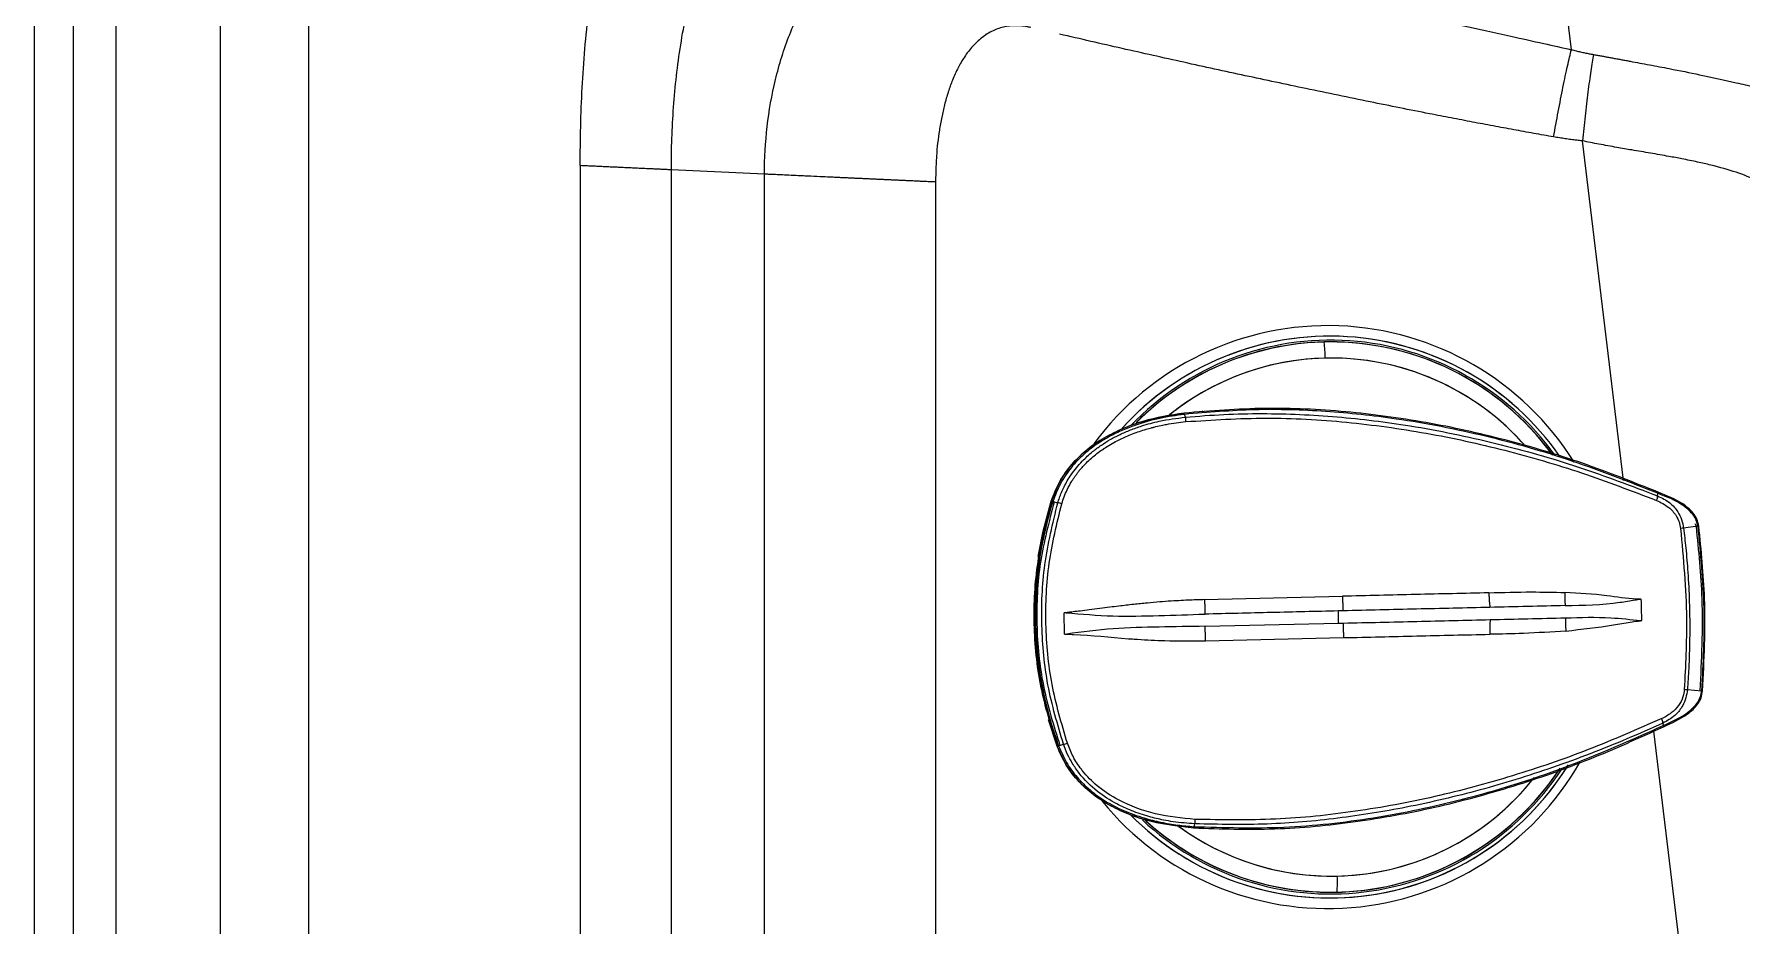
# Model space of a CAD drawing. Extents: x 525 to 613, y 487 to 635.
# Drawn here: x 525.39 to 533.45, y 535.09 to 539.3 of the extents above; entities that cross this region are included whole.
import ezdxf

# ---------------------------------------------------------------- set-up
doc = ezdxf.new("R2010")
doc.units = 0
doc.header["$MEASUREMENT"] = 0
doc.layers.add('1', color=4, linetype='Continuous')
doc.layers.add('STD TEST', color=3, linetype='Continuous')

# ---------------------------------------------------------------- blocks, each defined once
blk = doc.blocks.new('2023 VANGUARD')
at = {"layer": '1', "linetype": 'Continuous', "lineweight": 25}
blk.add_line((-43.5708, -3), (-43.5708, -84.1416), dxfattribs=at)
at = {"layer": '1', "color": 3, "linetype": 'Continuous', "lineweight": 25}
for p, q in [((-43.3872, -3.4171), (-43.3872, -83.7245)), ((-43.1843, -83.4478), (-43.1843, -3.6938)), ((-42.6928, -4.327), (-42.6928, -82.8146)), ((-42.2749, -82.3058), (-42.2749, -4.8358)), ((-36.3166, -53.4648), (-36.3657, -53.058)), ((-36.0711, -55.4967), (-36.2647, -53.895)), ((-40.9939, -54.0118), (-40.9939, -82.0708)), ((-40.5639, -82.0708), (-40.5639, -54.0316)), ((-40.1244, -54.0519), (-40.5639, -54.0316)), ((-40.1244, -65.902), (-40.1244, -54.0519)), ((-39.3168, -54.0892), (-39.3168, -66.0315)), ((-37.4834, -54.8439), (-37.4834, -54.8437)), ((-38.1454, -55.1793), (-38.1446, -55.1792)), ((-38.1425, -55.1862), (-38.1429, -55.1852)), ((-38.1378, -55.1984), (-38.1425, -55.1862)), ((-38.0582, -55.1707), (-38.059, -55.1708)), ((-38.7709, -55.5944), (-38.7701, -55.5944)), ((-38.7709, -55.5944), (-38.7709, -55.5944)), ((-38.7634, -55.5962), (-38.7402, -55.6023)), ((-35.9097, -55.5699), (-35.9088, -55.5587)), ((-35.9088, -55.5587), (-35.9087, -55.5578)), ((-35.7204, -55.7134), (-35.7873, -55.7221)), ((-35.727, -55.7143), (-35.733, -55.7014)), ((-38.0476, -56.0594), (-37.397, -56.0434)), ((-38.7082, -56.2217), (-38.7106, -56.1217)), ((-38.0456, -56.1849), (-37.4153, -56.1705)), ((-38.043, -56.2531), (-37.3924, -56.2387)), ((-35.7695, -56.484), (-35.7023, -56.4893)), ((-38.7438, -56.751), (-38.7843, -56.6271)), ((-35.8847, -56.6417), (-35.8833, -56.6527)), ((-35.2593, -62.2131), (-35.9282, -56.6793)), ((-35.8833, -56.6527), (-35.8831, -56.6535)), ((-38.7438, -56.751), (-38.7431, -56.751)), ((-38.7438, -56.751), (-38.7438, -56.751)), ((-38.7364, -56.7489), (-38.7136, -56.7418)), ((-38.1669, -57.13), (-38.166, -57.1301)), ((-38.138, -57.1304), (-38.0989, -57.1364)), ((-38.0971, -57.1294), (-38.0975, -57.1304)), ((-38.0971, -57.1294), (-38.0929, -57.1172)), ((-38.0997, -57.1363), (-38.0989, -57.1364)), ((-37.4227, -57.4395), (-37.4227, -57.4393))]:
    blk.add_line(p, q, dxfattribs=at)
at = {"layer": '1', "color": 3, "linetype": 'Continuous', "lineweight": 25, "flags": 128}
blk.add_lwpolyline([(-38.8323, -55.8565), (-38.8093, -55.7365), (-38.7709, -55.5944)], dxfattribs=at)
at = {"layer": '1', "color": 3, "linetype": 'Continuous', "lineweight": 25}
for centre, radius, start, end in [((-37.4664, -56.1388), 1.3721, 32.06895, 143.61042), ((-37.4567, -56.1388), 1.3226, 34.7974, 138.12921), ((-37.4567, -56.1388), 1.3226, 34.80435, 137.95268), ((-37.453, -56.1388), 1.3036, 35.75536, 136.31059), ((-37.453, -56.1389), 1.2955, 35.94203, 135.06384), ((-37.4529, -56.139), 1.2957, 91.34986, 135.06617), ((-37.453, -56.1389), 1.2953, 35.95111, 135.04723), ((-37.4528, -56.139), 1.2955, 91.34985, 135.04539), ((-37.4533, -56.1393), 1.296, 36.21573, 91.32957), ((-37.4533, -56.1393), 1.2958, 36.24839, 91.32958), ((-38.1057, -54.9216), 0.6271, 0.15308, 7.11806), ((-37.4498, -56.139), 1.2195, 91.3487, 129.04518), ((-37.4499, -56.1388), 1.2192, 40.99153, 128.63384), ((-37.4502, -56.1392), 1.2197, 41.04741, 91.33269), ((-37.9512, -55.1992), 0.1866, 179.75038, 186.29883), ((-37.0636, -56.1331), 1.7865, 162.48999, 200.18732), ((-37.0615, -56.1331), 1.7845, 162.48999, 200.18732), ((-38.7901, -55.8385), 0.2414, 73.51699, 78.06496), ((-35.9602, -55.5693), 0.0505, 334.51235, 359.31572), ((-35.7622, -56.0723), 0.3511, 94.09662, 96.43993), ((-35.7621, -56.1517), 0.3324, 266.25672, 268.73171), ((-35.935, -56.6447), 0.0504, 3.4036, 28.19113), ((-38.7711, -56.5181), 0.231, 284.41618, 289.16617), ((-37.4664, -56.1444), 1.3722, 219.08969, 330.25529), ((-37.4567, -56.1443), 1.3226, 224.48896, 328.15343), ((-37.4567, -56.1443), 1.3226, 224.67829, 328.33487), ((-37.453, -56.1443), 1.3036, 227.04467, 326.77674), ((-37.453, -56.1443), 1.2953, 227.40886, 326.75005), ((-37.453, -56.1443), 1.2955, 227.7173, 326.54014), ((-37.4534, -56.1437), 1.296, 271.35637, 326.71893), ((-37.4534, -56.1437), 1.2962, 271.35636, 326.69161), ((-37.4499, -56.1443), 1.2193, 233.88953, 321.59054), ((-37.4503, -56.1438), 1.2199, 271.3541, 321.83124), ((-37.4529, -56.1443), 1.2955, 227.80338, 271.33576), ((-37.4529, -56.1443), 1.2953, 227.82189, 271.33576), ((-37.4499, -56.1444), 1.2192, 233.84345, 271.3385), ((-37.9073, -57.1077), 0.1858, 176.36953, 182.92811), ((-38.0441, -57.3909), 0.6233, 355.53975, 2.53511)]:
    blk.add_arc(centre, radius, start, end, dxfattribs=at)
for points, knots in [([(-40.9939, -54.0118), (-40.9939, -53.8893), (-40.9882, -53.6444), (-40.9578, -53.2781), (-40.9109, -52.9753), (-40.8565, -52.7364), (-40.8056, -52.5598), (-40.7422, -52.3873), (-40.6632, -52.2212), (-40.5814, -52.0914), (-40.5044, -51.9959), (-40.4405, -51.9299), (-40.3699, -51.8709), (-40.2927, -51.8209), (-40.2094, -51.7816), (-40.1216, -51.7539), (-40.031, -51.738), (-39.9391, -51.7337), (-39.8473, -51.7404), (-39.787, -51.7513), (-39.7571, -51.7579)], [0, 0, 0, 0, 0.125, 0.25, 0.375, 0.4375, 0.5, 0.5625, 0.625, 0.6875, 0.71875, 0.75, 0.78125, 0.8125, 0.84375, 0.875, 0.90625, 0.9375, 0.96875, 1, 1, 1, 1]), ([(-40.5639, -54.0316), (-40.5639, -53.933), (-40.5571, -53.7358), (-40.5241, -53.4416), (-40.4746, -53.1998), (-40.4187, -53.0106), (-40.3673, -52.8718), (-40.305, -52.7375), (-40.2297, -52.6099), (-40.1393, -52.4925), (-40.0313, -52.3906), (-39.9051, -52.3118), (-39.7638, -52.2646), (-39.6153, -52.2528), (-39.5172, -52.2662), (-39.4691, -52.277)], [0, 0, 0, 0, 0.125, 0.25, 0.375, 0.4375, 0.5, 0.5625, 0.625, 0.6875, 0.75, 0.8125, 0.875, 0.9375, 1, 1, 1, 1]), ([(-40.1244, -54.0519), (-40.1244, -53.9769), (-40.116, -53.8267), (-40.0772, -53.6049), (-40.0106, -53.3908), (-39.929, -53.2234), (-39.8458, -53.1009), (-39.7736, -53.0166), (-39.6912, -52.9422), (-39.5984, -52.8811), (-39.4962, -52.8366), (-39.4051, -52.816), (-39.3306, -52.8102), (-39.2745, -52.8109), (-39.2186, -52.8167), (-39.1817, -52.8236), (-39.1635, -52.8278)], [0, 0, 0, 0, 0.125, 0.25, 0.375, 0.5, 0.5625, 0.625, 0.6875, 0.75, 0.8125, 0.875, 0.90625, 0.9375, 0.96875, 1, 1, 1, 1]), ([(-38.6157, -52.9528), (-38.5786, -52.9612), (-38.504, -52.9782), (-38.3915, -53.0038), (-38.2776, -53.0296), (-38.1623, -53.0556), (-37.9876, -53.0949), (-37.7544, -53.1471), (-37.4761, -53.209), (-37.1877, -53.2727), (-36.9386, -53.3275), (-36.7356, -53.3721), (-36.5884, -53.4045), (-36.4552, -53.4339), (-36.3601, -53.4551), (-36.3166, -53.4648)], [0, 0, 0, 0, 0.048329, 0.097245, 0.146744, 0.19682, 0.247467, 0.37456, 0.500755, 0.610334, 0.750716, 0.825756, 0.875465, 0.943082, 1, 1, 1, 1]), ([(-34.6952, -53.4457), (-34.699, -53.4445), (-34.7068, -53.442), (-34.7189, -53.4381), (-34.7315, -53.4342), (-34.7447, -53.4301), (-34.7585, -53.426), (-34.7728, -53.4217), (-34.7876, -53.4173), (-34.8031, -53.4129), (-34.8352, -53.4037), (-34.8891, -53.3889), (-34.9676, -53.3684), (-35.0552, -53.3464), (-35.1454, -53.3247), (-35.2451, -53.3016), (-35.3536, -53.277), (-35.4667, -53.2521), (-35.5829, -53.2267), (-35.6975, -53.202), (-35.8015, -53.1797), (-35.8847, -53.1619), (-35.9499, -53.148), (-36.0147, -53.1342), (-36.0753, -53.1212), (-36.1293, -53.1097), (-36.1774, -53.0994), (-36.2251, -53.0891), (-36.2724, -53.0788), (-36.3192, -53.0685), (-36.3504, -53.0614), (-36.3659, -53.0579)], [0, 0, 0, 0, 0.013361, 0.026893, 0.040593, 0.05446, 0.068492, 0.082687, 0.097042, 0.111556, 0.126225, 0.185143, 0.250831, 0.310859, 0.375366, 0.432888, 0.500153, 0.569816, 0.624521, 0.688508, 0.748377, 0.78083, 0.810366, 0.842321, 0.872675, 0.894841, 0.916639, 0.938061, 0.9591, 0.979749, 1, 1, 1, 1]), ([(-38.8681, -53.36), (-38.8715, -53.3592), (-38.8782, -53.3578), (-38.8882, -53.3559), (-38.8983, -53.3544), (-38.9084, -53.3533), (-38.9186, -53.3524), (-38.9358, -53.3515), (-38.9596, -53.3519), (-38.9996, -53.3573), (-39.0481, -53.3737), (-39.0994, -53.4066), (-39.1443, -53.4493), (-39.1812, -53.4975), (-39.2124, -53.5512), (-39.2373, -53.6065), (-39.2582, -53.6649), (-39.2749, -53.7237), (-39.2887, -53.7842), (-39.2995, -53.8444), (-39.3077, -53.9055), (-39.3126, -53.9593), (-39.3152, -54.0065), (-39.3166, -54.0473), (-39.3168, -54.0751), (-39.3168, -54.0892)], [0, 0, 0, 0, 0.010508, 0.020967, 0.031389, 0.041784, 0.052162, 0.062536, 0.094507, 0.12503, 0.18579, 0.24981, 0.310071, 0.374757, 0.434916, 0.49977, 0.560004, 0.624816, 0.686466, 0.749877, 0.812056, 0.874935, 0.915028, 0.956709, 1, 1, 1, 1]), ([(-36.4004, -53.8762), (-36.4316, -53.8707), (-36.4944, -53.8596), (-36.5895, -53.8423), (-36.6862, -53.8245), (-36.7846, -53.806), (-36.8846, -53.7868), (-37.0455, -53.7556), (-37.2739, -53.7098), (-37.5639, -53.6498), (-37.8567, -53.5875), (-38.146, -53.5244), (-38.4381, -53.4591), (-38.6335, -53.4142), (-38.7318, -53.3916)], [0, 0, 0, 0, 0.039845, 0.080418, 0.12172, 0.163751, 0.206511, 0.250002, 0.370194, 0.5, 0.622999, 0.74733, 0.872996, 1, 1, 1, 1]), ([(-36.4004, -53.8762), (-36.3936, -53.8373), (-36.3863, -53.7971), (-36.3714, -53.7179), (-36.3638, -53.679), (-36.3489, -53.606), (-36.3417, -53.5721), (-36.3283, -53.5122), (-36.3221, -53.4862), (-36.3166, -53.4648)], [0, 0, 0, 0, 0.25, 0.25, 0.5, 0.5, 0.75, 0.75, 1, 1, 1, 1]), ([(-36.3166, -53.4648), (-36.3094, -53.4666), (-36.2951, -53.4701), (-36.2739, -53.4751), (-36.2531, -53.4796), (-36.2328, -53.4838), (-36.2194, -53.4862), (-36.2128, -53.4875)], [0, 0, 0, 0, 0.210354, 0.415422, 0.615314, 0.810138, 1, 1, 1, 1]), ([(-36.2128, -53.4875), (-36.2166, -53.5094), (-36.2208, -53.5357), (-36.2296, -53.5956), (-36.2342, -53.6293), (-36.2433, -53.7013), (-36.2479, -53.7396), (-36.2567, -53.8173), (-36.2609, -53.8567), (-36.2647, -53.895)], [0, 0, 0, 0, 0.25, 0.25, 0.5, 0.5, 0.75, 0.75, 1, 1, 1, 1]), ([(-36.2128, -53.4875), (-36.2065, -53.4886), (-36.1939, -53.4909), (-36.175, -53.4943), (-36.1559, -53.4978), (-36.1367, -53.5013), (-36.1174, -53.5048), (-36.098, -53.5084), (-36.0785, -53.512), (-36.0588, -53.5156), (-36.015, -53.5237), (-35.946, -53.5366), (-35.8352, -53.5577), (-35.6944, -53.586), (-35.5628, -53.6145), (-35.4588, -53.6394), (-35.3907, -53.6565), (-35.3346, -53.6713), (-35.2923, -53.6831), (-35.2601, -53.6926), (-35.2346, -53.7006), (-35.2109, -53.7083), (-35.189, -53.7158), (-35.1688, -53.7231), (-35.1504, -53.7302), (-35.1336, -53.737), (-35.1236, -53.7414), (-35.1187, -53.7436)], [0, 0, 0, 0, 0.012279, 0.024693, 0.037242, 0.049925, 0.062743, 0.075694, 0.088779, 0.101996, 0.115346, 0.177796, 0.244782, 0.352272, 0.495653, 0.570014, 0.637023, 0.69649, 0.748241, 0.781492, 0.814282, 0.846587, 0.878382, 0.909643, 0.940348, 0.970473, 1, 1, 1, 1]), ([(-36.2647, -53.895), (-36.2737, -53.894), (-36.2917, -53.8921), (-36.3187, -53.8888), (-36.3459, -53.885), (-36.3731, -53.8809), (-36.3913, -53.8777), (-36.4004, -53.8762)], [0, 0, 0, 0, 0.197494, 0.396197, 0.596154, 0.797408, 1, 1, 1, 1]), ([(-35.305, -54.1742), (-35.3067, -54.1723), (-35.3104, -54.1684), (-35.3165, -54.1624), (-35.3234, -54.156), (-35.3312, -54.1492), (-35.34, -54.1421), (-35.3499, -54.1346), (-35.3618, -54.1262), (-35.3774, -54.116), (-35.3976, -54.104), (-35.4192, -54.0925), (-35.4629, -54.0714), (-35.5365, -54.0424), (-35.6352, -54.0144), (-35.7233, -53.9941), (-35.7894, -53.9807), (-35.8637, -53.9669), (-35.9427, -53.9532), (-36.025, -53.9392), (-36.0926, -53.9276), (-36.1443, -53.9183), (-36.1859, -53.9106), (-36.2259, -53.9029), (-36.252, -53.8976), (-36.2647, -53.895)], [0, 0, 0, 0, 0.014767, 0.030562, 0.047396, 0.065285, 0.084241, 0.104277, 0.125407, 0.152247, 0.188229, 0.22579, 0.250931, 0.375357, 0.50056, 0.559644, 0.625408, 0.678265, 0.750304, 0.820595, 0.874902, 0.908286, 0.94025, 0.970814, 1, 1, 1, 1]), ([(-40.5639, -54.0316), (-40.5665, -54.0315), (-40.5715, -54.0313), (-40.5797, -54.0309), (-40.5882, -54.0305), (-40.5973, -54.0301), (-40.6069, -54.0296), (-40.617, -54.0292), (-40.6276, -54.0287), (-40.6387, -54.0282), (-40.6504, -54.0276), (-40.6626, -54.027), (-40.6753, -54.0265), (-40.6885, -54.0258), (-40.7022, -54.0252), (-40.7165, -54.0246), (-40.7313, -54.0239), (-40.746, -54.0232), (-40.7607, -54.0225), (-40.7758, -54.0218), (-40.7921, -54.0211), (-40.8096, -54.0202), (-40.8284, -54.0194), (-40.8483, -54.0185), (-40.8696, -54.0175), (-40.8921, -54.0164), (-40.9159, -54.0154), (-40.9408, -54.0142), (-40.967, -54.013), (-40.9848, -54.0122), (-40.9939, -54.0118)], [0, 0, 0, 0, 0.028158, 0.056728, 0.085711, 0.115105, 0.144912, 0.175131, 0.205762, 0.236806, 0.268262, 0.300131, 0.332411, 0.365105, 0.39821, 0.431729, 0.465659, 0.500003, 0.530676, 0.563348, 0.598019, 0.634689, 0.673358, 0.714025, 0.756691, 0.801356, 0.848019, 0.896681, 0.947341, 1, 1, 1, 1]), ([(-39.3168, -54.0892), (-39.3237, -54.0889), (-39.3373, -54.0883), (-39.3577, -54.0873), (-39.378, -54.0864), (-39.3983, -54.0855), (-39.4186, -54.0845), (-39.4388, -54.0836), (-39.4589, -54.0827), (-39.4789, -54.0818), (-39.4989, -54.0808), (-39.5187, -54.0799), (-39.5385, -54.079), (-39.5581, -54.0781), (-39.5776, -54.0772), (-39.597, -54.0763), (-39.6162, -54.0754), (-39.6353, -54.0745), (-39.6542, -54.0737), (-39.673, -54.0728), (-39.6916, -54.072), (-39.71, -54.0711), (-39.7282, -54.0703), (-39.7463, -54.0694), (-39.7641, -54.0686), (-39.7841, -54.0677), (-39.8124, -54.0664), (-39.8542, -54.0645), (-39.9113, -54.0618), (-39.969, -54.0591), (-40.019, -54.0568), (-40.0561, -54.0551), (-40.085, -54.0538), (-40.1071, -54.0527), (-40.1191, -54.0522), (-40.1244, -54.0519)], [0, 0, 0, 0, 0.020835, 0.041671, 0.062506, 0.083342, 0.104177, 0.125013, 0.145848, 0.166684, 0.187519, 0.208354, 0.229189, 0.250024, 0.270859, 0.291694, 0.312529, 0.333364, 0.3542, 0.375035, 0.395871, 0.416706, 0.437542, 0.458377, 0.479212, 0.500047, 0.52936, 0.580797, 0.654351, 0.750011, 0.819249, 0.878868, 0.928868, 0.969245, 1, 1, 1, 1]), ([(-38.7709, -55.5944), (-38.7589, -55.5634), (-38.7351, -55.5013), (-38.6764, -55.42), (-38.6049, -55.3506), (-38.5226, -55.2943), (-38.4335, -55.2503), (-38.3089, -55.2052), (-38.2108, -55.1897), (-38.1454, -55.1793)], [0, 0, 0, 0, 0.125133, 0.250264, 0.375377, 0.500441, 0.625448, 0.750408, 1, 1, 1, 1]), ([(-38.1446, -55.1792), (-38.2098, -55.1896), (-38.3078, -55.2051), (-38.4322, -55.2501), (-38.5213, -55.2939), (-38.6037, -55.3502), (-38.6753, -55.4196), (-38.7343, -55.5011), (-38.7582, -55.5633), (-38.7701, -55.5944)], [0, 0, 0, 0, 0.249062, 0.373846, 0.498786, 0.623896, 0.749165, 0.87455, 1, 1, 1, 1]), ([(-38.1429, -55.1852), (-38.1816, -55.1907), (-38.2611, -55.2019), (-38.3609, -55.2304), (-38.4415, -55.262), (-38.5013, -55.2916), (-38.5639, -55.33), (-38.6267, -55.3796), (-38.6852, -55.4435), (-38.733, -55.5154), (-38.7531, -55.5689), (-38.7634, -55.5962)], [0, 0, 0, 0, 0.149081, 0.305958, 0.3943, 0.478842, 0.560232, 0.673648, 0.782722, 0.889308, 1, 1, 1, 1]), ([(-38.7402, -55.6023), (-38.7377, -55.5944), (-38.7326, -55.5779), (-38.7227, -55.5526), (-38.7104, -55.5258), (-38.6953, -55.498), (-38.6688, -55.4563), (-38.6299, -55.4088), (-38.5805, -55.3636), (-38.5356, -55.3304), (-38.4924, -55.3035), (-38.4463, -55.2795), (-38.3966, -55.258), (-38.335, -55.2362), (-38.249, -55.2127), (-38.1793, -55.2037), (-38.1378, -55.1984)], [0, 0, 0, 0, 0.032343, 0.067621, 0.105834, 0.146976, 0.191052, 0.298234, 0.384938, 0.451123, 0.515508, 0.582863, 0.653192, 0.726484, 0.83706, 1, 1, 1, 1]), ([(-38.2657, -55.2036), (-38.2625, -55.2027), (-38.2547, -55.2006), (-38.2467, -55.1995), (-38.2419, -55.1989)], [0, 0, 0, 0, 0.4088, 1, 1, 1, 1]), ([(-35.9075, -55.5523), (-36.0258, -55.5051), (-36.2624, -55.4108), (-36.6288, -55.3015), (-37.0021, -55.2185), (-37.381, -55.168), (-37.7634, -55.149), (-38.0175, -55.1692), (-38.1446, -55.1792)], [0, 0, 0, 0, 0.166636, 0.33328, 0.499937, 0.66661, 0.833294, 1, 1, 1, 1]), ([(-38.1432, -55.1853), (-38.1434, -55.1845), (-38.1437, -55.1828), (-38.1441, -55.1809), (-38.1444, -55.1794), (-38.1446, -55.1793), (-38.1446, -55.1792)], [0, 0, 0, 0, 0.275195, 0.613253, 0.854292, 1, 1, 1, 1]), ([(-35.9087, -55.5578), (-36.0415, -55.5053), (-36.3074, -55.4), (-36.7206, -55.283), (-37.1114, -55.2062), (-37.4756, -55.1678), (-37.8103, -55.1575), (-38.0322, -55.176), (-38.1429, -55.1852)], [0, 0, 0, 0, 0.187062, 0.3746434, 0.5618775, 0.7084297, 0.8544129, 1, 1, 1, 1]), ([(-38.1378, -55.1984), (-38.0772, -55.1935), (-37.9569, -55.184), (-37.7768, -55.1805), (-37.5987, -55.1844), (-37.4228, -55.1958), (-37.2494, -55.2139), (-36.9984, -55.2498), (-36.6739, -55.3169), (-36.2829, -55.4279), (-36.0334, -55.5229), (-35.9097, -55.5699)], [0, 0, 0, 0, 0.079708, 0.15846, 0.236335, 0.313387, 0.38965, 0.46514, 0.646211, 0.824644, 1, 1, 1, 1]), ([(-38.7216, -55.607), (-38.714, -55.5848), (-38.7012, -55.5477), (-38.6796, -55.509), (-38.6659, -55.4877), (-38.6577, -55.4757), (-38.649, -55.4639), (-38.6427, -55.4559), (-38.6387, -55.451), (-38.6361, -55.4477), (-38.6294, -55.4398), (-38.617, -55.4259), (-38.5982, -55.4068), (-38.5751, -55.3859), (-38.5497, -55.3656), (-38.5321, -55.3531), (-38.5204, -55.3453), (-38.4971, -55.33), (-38.4555, -55.3065), (-38.4038, -55.2834), (-38.3633, -55.2683), (-38.3389, -55.2602), (-38.3215, -55.2549), (-38.3106, -55.2518), (-38.3006, -55.249), (-38.2942, -55.2473), (-38.2914, -55.2466), (-38.2901, -55.2463), (-38.2896, -55.2462), (-38.2893, -55.2461), (-38.2892, -55.2461), (-38.2892, -55.2461), (-38.2892, -55.2461), (-38.2892, -55.2461), (-38.2892, -55.2461), (-38.2891, -55.2461), (-38.2891, -55.246), (-38.2888, -55.246), (-38.2879, -55.2457), (-38.276, -55.2427), (-38.2556, -55.2379), (-38.2059, -55.2279), (-38.1669, -55.2232), (-38.1366, -55.2196)], [0, 0, 0, 0, 0.094564, 0.157962, 0.177954, 0.1964, 0.216676, 0.23695, 0.237506, 0.241865, 0.253961, 0.279453, 0.31664, 0.361916, 0.404993, 0.44719, 0.448763, 0.461839, 0.559544, 0.640686, 0.689597, 0.73344, 0.744279, 0.7628, 0.779099, 0.78627, 0.789425, 0.790813, 0.791424, 0.791693, 0.791811, 0.791863, 0.791904, 0.791905, 0.791908, 0.791921, 0.791969, 0.79216, 0.792919, 0.795947, 0.841684, 0.877266, 1, 1, 1, 1]), ([(-38.1366, -55.2196), (-38.0102, -55.2116), (-37.7575, -55.1954), (-37.3773, -55.2176), (-37.0007, -55.2692), (-36.63, -55.3509), (-36.2662, -55.4567), (-36.0318, -55.5463), (-35.9146, -55.5911)], [0, 0, 0, 0, 0.166575, 0.333185, 0.499837, 0.666527, 0.833251, 1, 1, 1, 1]), ([(-38.7136, -56.7418), (-38.7411, -56.6491), (-38.7953, -56.4664), (-38.8216, -56.1799), (-38.8105, -55.8893), (-38.7639, -55.6992), (-38.7402, -55.6023)], [0, 0, 0, 0, 0.250309, 0.493487, 0.741947, 1, 1, 1, 1]), ([(-38.7571, -55.5982), (-38.7573, -55.5981), (-38.7576, -55.598), (-38.7587, -55.5977), (-38.7613, -55.5969), (-38.7648, -55.5959), (-38.7688, -55.5947), (-38.7698, -55.5945), (-38.7701, -55.5944)], [0, 0, 0, 0, 0.022801, 0.050088, 0.135437, 0.463573, 0.81489, 1, 1, 1, 1]), ([(-35.9146, -55.5911), (-35.8947, -55.6008), (-35.8589, -55.6182), (-35.8247, -55.6569), (-35.8074, -55.6922), (-35.8035, -55.7131), (-35.8016, -55.7234)], [0, 0, 0, 0, 0.363335, 0.653348, 0.82864, 1, 1, 1, 1]), ([(-35.9097, -55.5699), (-35.8898, -55.5796), (-35.8528, -55.5976), (-35.8158, -55.6396), (-35.7951, -55.6815), (-35.7899, -55.7085), (-35.7873, -55.7221)], [0, 0, 0, 0, 0.322452, 0.598474, 0.799025, 1, 1, 1, 1]), ([(-35.909, -55.5577), (-35.9088, -55.5571), (-35.9083, -55.5556), (-35.9078, -55.5538), (-35.9074, -55.5524), (-35.9074, -55.5523), (-35.9075, -55.5523)], [0, 0, 0, 0, 0.258951, 0.604586, 0.851026, 1, 1, 1, 1]), ([(-35.7204, -55.7135), (-35.7223, -55.7043), (-35.726, -55.6857), (-35.7457, -55.6509), (-35.8036, -55.5994), (-35.8657, -55.5748), (-35.9087, -55.5578)], [0, 0, 0, 0, 0.1087624, 0.2218972, 0.4616, 1, 1, 1, 1]), ([(-35.7155, -55.7127), (-35.7179, -55.7016), (-35.7226, -55.6795), (-35.7468, -55.6413), (-35.8069, -55.5926), (-35.8674, -55.5684), (-35.9075, -55.5523)], [0, 0, 0, 0, 0.1288499, 0.2568789, 0.5082126, 1, 1, 1, 1]), ([(-38.6953, -56.7363), (-38.7224, -56.6445), (-38.7767, -56.461), (-38.8025, -56.1739), (-38.7901, -55.8859), (-38.7445, -55.7), (-38.7216, -55.607)], [0, 0, 0, 0, 0.249998, 0.499994, 0.750007, 1, 1, 1, 1]), ([(-35.8016, -55.7234), (-35.7885, -55.8651), (-35.7652, -56.1181), (-35.7781, -56.3718), (-35.7838, -56.4834)], [0, 0, 0, 0, 0.559943, 1, 1, 1, 1]), ([(-35.7873, -55.7221), (-35.7837, -55.7531), (-35.7756, -55.8224), (-35.7661, -55.9379), (-35.7588, -56.0814), (-35.7575, -56.2326), (-35.7617, -56.3712), (-35.7672, -56.4506), (-35.7695, -56.484)], [0, 0, 0, 0, 0.1227053, 0.274469, 0.4552956, 0.6869485, 0.868512, 1, 1, 1, 1]), ([(-35.7089, -56.4888), (-35.7019, -56.3439), (-35.6895, -56.0852), (-35.7155, -55.8276), (-35.727, -55.7143)], [0, 0, 0, 0, 0.559951, 1, 1, 1, 1]), ([(-35.7204, -55.7134), (-35.7199, -55.7133), (-35.7185, -55.7131), (-35.7168, -55.7129), (-35.7155, -55.7127), (-35.7155, -55.7127), (-35.7155, -55.7127)], [0, 0, 0, 0, 0.2352336, 0.5919303, 0.8462584, 1, 1, 1, 1]), ([(-35.7204, -55.7135), (-35.7078, -55.8425), (-35.6825, -56.1007), (-35.6957, -56.3597), (-35.7023, -56.4893)], [0, 0, 0, 0, 0.499974, 1, 1, 1, 1]), ([(-35.6974, -56.4897), (-35.6904, -56.3444), (-35.6779, -56.0848), (-35.704, -55.8264), (-35.7155, -55.7127)], [0, 0, 0, 0, 0.55995, 1, 1, 1, 1]), ([(-38.0476, -56.0594), (-38.058, -56.0597), (-38.0805, -56.0604), (-38.1172, -56.0617), (-38.1595, -56.0636), (-38.2073, -56.0664), (-38.2607, -56.0703), (-38.3196, -56.0755), (-38.3841, -56.0821), (-38.4432, -56.0889), (-38.4964, -56.0955), (-38.5429, -56.1015), (-38.5894, -56.1073), (-38.6313, -56.1126), (-38.6612, -56.1162), (-38.6794, -56.1182), (-38.6892, -56.1192), (-38.6958, -56.1201), (-38.6996, -56.1211), (-38.701, -56.1215)], [0, 0, 0, 0, 0.047083, 0.102822, 0.167172, 0.240062, 0.32144, 0.411316, 0.509842, 0.617397, 0.683425, 0.754852, 0.831571, 0.898217, 0.948338, 0.969627, 0.982103, 0.993555, 1, 1, 1, 1]), ([(-38.0476, -56.0594), (-38.0475, -56.0657), (-38.0472, -56.0783), (-38.047, -56.0965), (-38.0469, -56.1135), (-38.047, -56.123), (-38.0471, -56.1277)], [0, 0, 0, 0, 0.247871, 0.499983, 0.752103, 1, 1, 1, 1]), ([(-36.706, -56.0271), (-36.8209, -56.0298), (-37.0507, -56.0353), (-37.2815, -56.0407), (-37.397, -56.0434)], [0, 0, 0, 0, 0.4998725, 1, 1, 1, 1]), ([(-37.397, -56.0434), (-37.3968, -56.0497), (-37.3965, -56.0625), (-37.3958, -56.0808), (-37.3951, -56.0979), (-37.3945, -56.1075), (-37.3943, -56.1122)], [0, 0, 0, 0, 0.2478408, 0.4999959, 0.7521549, 1, 1, 1, 1]), ([(-36.706, -56.0271), (-36.6389, -56.0251), (-36.519, -56.0216), (-36.3996, -56.0243), (-36.3471, -56.0254)], [0, 0, 0, 0, 0.560181, 1, 1, 1, 1]), ([(-36.706, -56.0271), (-36.7058, -56.0334), (-36.7054, -56.0462), (-36.7043, -56.0646), (-36.703, -56.0817), (-36.7018, -56.0912), (-36.7012, -56.096)], [0, 0, 0, 0, 0.247844, 0.500004, 0.752163, 1, 1, 1, 1]), ([(-36.3471, -56.0254), (-36.3474, -56.0368), (-36.348, -56.0595), (-36.3468, -56.0783), (-36.3462, -56.0876)], [0, 0, 0, 0, 0.500027, 1, 1, 1, 1]), ([(-35.9918, -56.057), (-35.992, -56.057), (-35.9939, -56.057), (-36.0005, -56.057), (-36.0531, -56.0555), (-36.1687, -56.0349), (-36.2811, -56.0289), (-36.3471, -56.0254)], [0, 0, 0, 0, 0.001608, 0.01565, 0.05589, 0.446078, 1, 1, 1, 1]), ([(-36.3462, -56.0876), (-36.2597, -56.0859), (-36.1494, -56.0837), (-36.034, -56.0633), (-36.0027, -56.0583), (-35.9947, -56.0574), (-35.9926, -56.0571), (-35.9921, -56.0571), (-35.9919, -56.057), (-35.9918, -56.057), (-35.9918, -56.057)], [0, 0, 0, 0, 0.730021, 0.931374, 0.982115, 0.995104, 0.998552, 0.999523, 0.999822, 1, 1, 1, 1]), ([(-35.9867, -56.0579), (-35.9876, -56.0579), (-35.9893, -56.058), (-35.991, -56.0573), (-35.9918, -56.057)], [0, 0, 0, 0, 0.486281, 1, 1, 1, 1]), ([(-35.9844, -56.158), (-35.9848, -56.1413), (-35.9855, -56.1079), (-35.9863, -56.0746), (-35.9867, -56.0579)], [0, 0, 0, 0, 0.5, 1, 1, 1, 1]), ([(-38.701, -56.1215), (-38.7026, -56.1215), (-38.7058, -56.1216), (-38.709, -56.1216), (-38.7106, -56.1217)], [0, 0, 0, 0, 0.5, 1, 1, 1, 1]), ([(-38.701, -56.1215), (-38.6275, -56.1276), (-38.4818, -56.1399), (-38.2644, -56.1345), (-38.1193, -56.13), (-38.0471, -56.1277)], [0, 0, 0, 0, 0.338238, 0.670377, 1, 1, 1, 1]), ([(-37.4167, -56.1126), (-37.5218, -56.1152), (-37.7319, -56.1202), (-37.942, -56.1252), (-38.0471, -56.1277)], [0, 0, 0, 0, 0.500057, 1, 1, 1, 1]), ([(-37.3943, -56.1122), (-37.398, -56.1123), (-37.4055, -56.1124), (-37.4129, -56.1126), (-37.4167, -56.1126)], [0, 0, 0, 0, 0.499999, 1, 1, 1, 1]), ([(-37.4153, -56.1706), (-37.4152, -56.1663), (-37.4151, -56.1578), (-37.4153, -56.1416), (-37.4158, -56.1254), (-37.4164, -56.1169), (-37.4167, -56.1126)], [0, 0, 0, 0, 0.250241, 0.499995, 0.749751, 1, 1, 1, 1]), ([(-36.7012, -56.096), (-36.8165, -56.0986), (-37.047, -56.1039), (-37.2785, -56.1094), (-37.3943, -56.1122)], [0, 0, 0, 0, 0.499962, 1, 1, 1, 1]), ([(-37.393, -56.1699), (-37.2772, -56.1673), (-37.0457, -56.162), (-36.8151, -56.1564), (-36.6999, -56.1537)], [0, 0, 0, 0, 0.500038, 1, 1, 1, 1]), ([(-36.6999, -56.1537), (-36.7002, -56.1584), (-36.7009, -56.168), (-36.7015, -56.1851), (-36.7017, -56.2035), (-36.7015, -56.2163), (-36.7014, -56.2226)], [0, 0, 0, 0, 0.24784, 0.5000008, 0.7521596, 1, 1, 1, 1]), ([(-36.3462, -56.0876), (-36.4051, -56.089), (-36.5227, -56.0918), (-36.6417, -56.0946), (-36.7012, -56.096)], [0, 0, 0, 0, 0.499886, 1, 1, 1, 1]), ([(-36.6999, -56.1537), (-36.6404, -56.1523), (-36.5213, -56.1495), (-36.4037, -56.1467), (-36.3449, -56.1453)], [0, 0, 0, 0, 0.500114, 1, 1, 1, 1]), ([(-36.3449, -56.1453), (-36.345, -56.1547), (-36.3453, -56.1734), (-36.3437, -56.1961), (-36.3428, -56.2074)], [0, 0, 0, 0, 0.499972, 1, 1, 1, 1]), ([(-36.3449, -56.1453), (-36.2735, -56.1431), (-36.1548, -56.1395), (-36.0366, -56.1528), (-35.9894, -56.1581)], [0, 0, 0, 0, 0.600626, 1, 1, 1, 1]), ([(-36.3428, -56.2074), (-36.2678, -56.1989), (-36.1658, -56.1874), (-36.0538, -56.1676), (-36.0135, -56.1616), (-35.9987, -56.1599), (-35.9943, -56.1594), (-35.9915, -56.159), (-35.99, -56.1583), (-35.9894, -56.1581)], [0, 0, 0, 0, 0.632717, 0.860019, 0.958232, 0.975919, 0.985986, 0.994959, 1, 1, 1, 1]), ([(-35.9894, -56.1581), (-35.9886, -56.1581), (-35.9869, -56.158), (-35.9852, -56.158), (-35.9844, -56.158)], [0, 0, 0, 0, 0.5, 1, 1, 1, 1]), ([(-38.7082, -56.2217), (-38.7066, -56.2217), (-38.7033, -56.2216), (-38.7, -56.2216), (-38.6984, -56.2215)], [0, 0, 0, 0, 0.5, 1, 1, 1, 1]), ([(-38.0456, -56.1849), (-38.1179, -56.186), (-38.2629, -56.1883), (-38.4804, -56.193), (-38.6253, -56.2119), (-38.6984, -56.2215)], [0, 0, 0, 0, 0.329609, 0.661729, 1, 1, 1, 1]), ([(-38.6984, -56.2215), (-38.6977, -56.2217), (-38.6919, -56.2228), (-38.6809, -56.2229), (-38.5846, -56.2263), (-38.4935, -56.2369), (-38.407, -56.2436), (-38.406, -56.2437), (-38.4022, -56.2439), (-38.3879, -56.2449), (-38.3317, -56.2487), (-38.2141, -56.2544), (-38.1072, -56.2536), (-38.043, -56.2531)], [0, 0, 0, 0, 0.003082, 0.02725, 0.050121, 0.44553, 0.445662, 0.446817, 0.450122, 0.462785, 0.512261, 0.707506, 1, 1, 1, 1]), ([(-38.043, -56.2531), (-38.0431, -56.2468), (-38.0434, -56.2342), (-38.044, -56.216), (-38.0448, -56.1991), (-38.0453, -56.1896), (-38.0456, -56.1849)], [0, 0, 0, 0, 0.247915, 0.499992, 0.752096, 1, 1, 1, 1]), ([(-37.4153, -56.1706), (-37.4109, -56.1704), (-37.4034, -56.1701), (-37.396, -56.17), (-37.393, -56.1699)], [0, 0, 0, 0, 0.591867, 1, 1, 1, 1]), ([(-37.393, -56.1699), (-37.393, -56.1747), (-37.3931, -56.1842), (-37.393, -56.2013), (-37.3928, -56.2197), (-37.3926, -56.2324), (-37.3924, -56.2387)], [0, 0, 0, 0, 0.247848, 0.500009, 0.752163, 1, 1, 1, 1]), ([(-37.3924, -56.2387), (-37.277, -56.236), (-37.0462, -56.2307), (-36.8163, -56.2253), (-36.7014, -56.2226)], [0, 0, 0, 0, 0.500128, 1, 1, 1, 1]), ([(-36.3428, -56.2074), (-36.4096, -56.2117), (-36.5288, -56.2195), (-36.6487, -56.2217), (-36.7014, -56.2226)], [0, 0, 0, 0, 0.559819, 1, 1, 1, 1]), ([(-35.7838, -56.4834), (-35.7855, -56.4949), (-35.7895, -56.5219), (-35.8103, -56.5613), (-35.8454, -56.5969), (-35.8752, -56.6127), (-35.8906, -56.6208)], [0, 0, 0, 0, 0.189796, 0.444631, 0.713682, 1, 1, 1, 1]), ([(-35.7695, -56.484), (-35.7713, -56.497), (-35.775, -56.523), (-35.7889, -56.5561), (-35.8049, -56.5808), (-35.8183, -56.5959), (-35.8422, -56.6187), (-35.8651, -56.6311), (-35.8847, -56.6417)], [0, 0, 0, 0, 0.191715, 0.382753, 0.51862, 0.620937, 0.677461, 1, 1, 1, 1]), ([(-35.8831, -56.6535), (-35.841, -56.6345), (-35.78, -56.6071), (-35.7246, -56.5529), (-35.7066, -56.5173), (-35.7037, -56.4985), (-35.7023, -56.4893)], [0, 0, 0, 0, 0.538397, 0.778103, 0.891276, 1, 1, 1, 1]), ([(-35.8816, -56.659), (-35.8423, -56.641), (-35.783, -56.614), (-35.7253, -56.5625), (-35.7029, -56.5232), (-35.6992, -56.5009), (-35.6974, -56.4897)], [0, 0, 0, 0, 0.491785, 0.743117, 0.871146, 1, 1, 1, 1]), ([(-35.7023, -56.4893), (-35.7017, -56.4893), (-35.7003, -56.4895), (-35.6987, -56.4896), (-35.6974, -56.4897), (-35.6974, -56.4897), (-35.6974, -56.4897)], [0, 0, 0, 0, 0.234807, 0.591703, 0.846173, 1, 1, 1, 1]), ([(-35.8847, -56.6417), (-35.9411, -56.6669), (-36.0544, -56.7176), (-36.2282, -56.7872), (-36.403, -56.8512), (-36.5764, -56.908), (-36.748, -56.9581), (-36.9205, -57.0019), (-37.1437, -57.0503), (-37.4208, -57.0945), (-37.7543, -57.1241), (-37.9793, -57.1195), (-38.0929, -57.1172)], [0, 0, 0, 0, 0.082024, 0.164587, 0.247633, 0.327658, 0.40489, 0.482845, 0.561506, 0.704794, 0.850851, 1, 1, 1, 1]), ([(-35.8906, -56.6208), (-36.0055, -56.6711), (-36.2355, -56.7716), (-36.5939, -56.8944), (-36.9604, -56.9934), (-37.3342, -57.0626), (-37.7129, -57.1025), (-37.9662, -57.0981), (-38.0928, -57.0959)], [0, 0, 0, 0, 0.166754, 0.333479, 0.500172, 0.666827, 0.833439, 1, 1, 1, 1]), ([(-38.0989, -57.1364), (-37.9715, -57.1405), (-37.7167, -57.1487), (-37.3356, -57.1118), (-36.9594, -57.0436), (-36.5905, -56.9433), (-36.2295, -56.817), (-35.9976, -56.7116), (-35.8816, -56.659)], [0, 0, 0, 0, 0.166706, 0.33339, 0.500063, 0.66672, 0.833364, 1, 1, 1, 1]), ([(-38.0975, -57.1304), (-37.956, -57.1344), (-37.6725, -57.1426), (-37.248, -57.0943), (-36.8041, -57.0017), (-36.3447, -56.8596), (-36.0369, -56.7222), (-35.8831, -56.6535)], [0, 0, 0, 0, 0.185335, 0.371412, 0.558404, 0.779444, 1, 1, 1, 1]), ([(-35.8834, -56.6537), (-35.8832, -56.6543), (-35.8826, -56.6557), (-35.882, -56.6575), (-35.8815, -56.6588), (-35.8816, -56.6589), (-35.8816, -56.659)], [0, 0, 0, 0, 0.257699, 0.603918, 0.850775, 1, 1, 1, 1]), ([(-38.1662, -57.1261), (-38.2096, -57.121), (-38.2858, -57.1122), (-38.3907, -57.0787), (-38.4818, -57.0392), (-38.5666, -56.9867), (-38.6413, -56.9208), (-38.7038, -56.8423), (-38.7305, -56.7814), (-38.7438, -56.751)], [0, 0, 0, 0, 0.179934, 0.316505, 0.45314, 0.589825, 0.726543, 0.863273, 1, 1, 1, 1]), ([(-38.7302, -56.7467), (-38.7304, -56.7467), (-38.7308, -56.7468), (-38.7318, -56.7472), (-38.7344, -56.7481), (-38.7378, -56.7493), (-38.7418, -56.7507), (-38.7428, -56.7509), (-38.7431, -56.751)], [0, 0, 0, 0, 0.021727, 0.048451, 0.136412, 0.464013, 0.814736, 1, 1, 1, 1]), ([(-38.7431, -56.751), (-38.7297, -56.7815), (-38.7029, -56.8425), (-38.6402, -56.9211), (-38.5654, -56.9871), (-38.4805, -57.0395), (-38.3894, -57.079), (-38.2758, -57.1147), (-38.1905, -57.1244), (-38.138, -57.1304)], [0, 0, 0, 0, 0.132052, 0.26403, 0.395887, 0.527577, 0.659088, 0.790433, 1, 1, 1, 1]), ([(-38.7364, -56.7489), (-38.7249, -56.7758), (-38.702, -56.8288), (-38.6505, -56.8986), (-38.5887, -56.9598), (-38.5146, -57.0126), (-38.4288, -57.0569), (-38.3402, -57.0888), (-38.2542, -57.1102), (-38.1753, -57.1239), (-38.123, -57.1283), (-38.0975, -57.1304)], [0, 0, 0, 0, 0.111062, 0.219204, 0.328205, 0.441569, 0.564532, 0.695225, 0.79984, 0.902244, 1, 1, 1, 1]), ([(-38.0929, -57.1172), (-38.1273, -57.1146), (-38.177, -57.111), (-38.2493, -57.0982), (-38.3151, -57.0826), (-38.3896, -57.0576), (-38.4722, -57.0197), (-38.5588, -56.9642), (-38.628, -56.8963), (-38.6707, -56.8344), (-38.6957, -56.7886), (-38.7074, -56.7581), (-38.7136, -56.7418)], [0, 0, 0, 0, 0.1343166, 0.1939298, 0.286019, 0.397716, 0.4993246, 0.6394094, 0.7967755, 0.872857, 0.9320983, 1, 1, 1, 1]), ([(-38.0928, -57.0959), (-38.1552, -57.0898), (-38.2796, -57.0774), (-38.4364, -57.0195), (-38.5508, -56.9454), (-38.6051, -56.8906), (-38.6421, -56.8429), (-38.6697, -56.801), (-38.6869, -56.7574), (-38.6953, -56.7363)], [0, 0, 0, 0, 0.252442, 0.502952, 0.665116, 0.799001, 0.811084, 0.908696, 1, 1, 1, 1]), ([(-38.097, -57.1238), (-38.0971, -57.1243), (-38.0972, -57.1256), (-38.0974, -57.1275), (-38.0977, -57.13), (-38.0981, -57.1326), (-38.0985, -57.1347), (-38.0987, -57.1362), (-38.0988, -57.1363), (-38.0989, -57.1364)], [0, 0, 0, 0, 0.055533, 0.165274, 0.342801, 0.555699, 0.762927, 0.910682, 1, 1, 1, 1])]:
    blk.add_open_spline(points, degree=3, knots=knots, dxfattribs=at)
for points in [[(-38.7701, -55.5944), (-38.7952, -55.6894), (-38.8455, -55.8795), (-38.8596, -56.1751), (-38.8317, -56.4697), (-38.7726, -56.6572), (-38.7431, -56.751)], [(-38.7571, -55.5982), (-38.782, -55.6925), (-38.8319, -55.8813), (-38.8459, -56.1748), (-38.8182, -56.4673), (-38.7596, -56.6536), (-38.7302, -56.7467)]]:
    blk.add_open_spline(points, degree=3, dxfattribs=at)
blk = doc.blocks.new('2026 Vanguard')
at = {"layer": 'STD TEST', "color": 1}
blk.add_blockref('2023 VANGUARD', (44.1613, 88.209), dxfattribs=at)

msp = doc.modelspace()

# ---------------------------------------------------------------- block references
at = {"layer": '1'}
msp.add_blockref('2026 Vanguard', (524.7985, 504.4821), dxfattribs=at)

doc.saveas('drawing.dxf')
